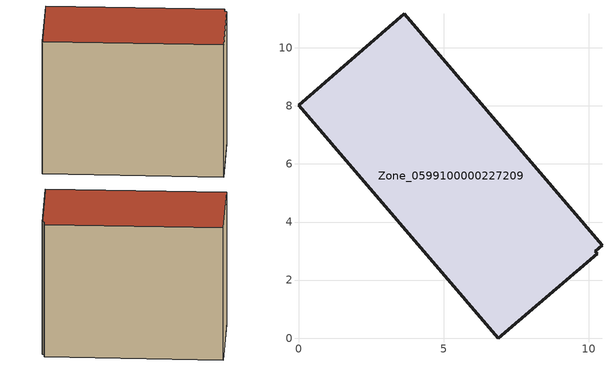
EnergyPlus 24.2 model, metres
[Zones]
Zone_0599100000227209
 floor ground (C_G): 6.88,0 0,8.03 3.65,11.17 10.45,3.2 10.21,3 10.28,2.92 z0.17
 wall outside (C_F): 0,8.03 6.88,0 10.28,2.92 10.21,3 10.45,3.2 3.65,11.17 0,8.03 z0.17:8.73
 roof outside (C_R): 10.45,3.2 3.65,11.17 0,8.03 6.88,0 10.28,2.92 10.21,3 z8.73
[BUILDING]
Pand.0599100000227209: North Axis=0; Terrain=City; Loads Convergence Tolerance Value=0.04; Temperature Convergence Tolerance Value=0.4; Solar Distribution=FullExterior; Maximum Number of Warmup Days=25; Minimum Number of Warmup Days=1
[Site:Location]
Rotterdam.The.Hague.AP_ZH_NLD Design_Conditions: Latitude=51.96; Longitude=4.45; Time Zone=1; Elevation=-4.5
[SITE:GROUNDTEMPERATURE:BUILDINGSURFACE]
18, 18, 18, 18, 18, 18, 18, 18, 18, 18, 18, 18
[MATERIAL] Thermal Absorptance=0.9; Solar Absorptance=0.7; Visible Absorptance=0.7
Name | Roughness | Thickness | Conductivity | Density | Specific Heat
G.TI.1975-1991 | MediumSmooth | 0.15 | 0.288461 | 540 | 1210
F.TI.1975-1991 | Rough | 0.3 | 0.230769 | 1920 | 840
R.TI.1975-1991 | MediumRough | 0.2 | 0.153846 | 1500 | 1000
[CONSTRUCTION]
C_G: G.TI.1975-1991
C_F: F.TI.1975-1991
C_R: R.TI.1975-1991
[ZONE]
Zone_0599100000227209: Type=1; Multiplier=1; Ceiling Height=Autocalculate; Volume=Autocalculate; Floor Area=autocalculate; Part of Total Floor Area=Yes
[ZONEINFILTRATION:DESIGNFLOWRATE]
Infil_Zone_0599100000227209: Zone or ZoneList or Space or SpaceList=Zone_0599100000227209; Schedule=AlwaysOn; Design Flow Rate Calculation Method=Flow/Area; Flow Rate per Floor Area=0.003; Constant Term Coefficient=1; Temperature Term Coefficient=0; Velocity Term Coefficient=0; Velocity Squared Term Coefficient=0
[HVACTEMPLATE:ZONE:IDEALLOADSAIRSYSTEM]
Zone_0599100000227209: Maximum Heating Supply Air Temperature=50; Minimum Cooling Supply Air Temperature=13; Maximum Heating Supply Air Humidity Ratio=0.0156; Minimum Cooling Supply Air Humidity Ratio=0.0077; Heating Limit=NoLimit; Cooling Limit=NoLimit; Dehumidification Control Type=ConstantSensibleHeatRatio; Cooling Sensible Heat Ratio=0.7; Dehumidification Setpoint=60; Humidification Control Type=None; Humidification Setpoint=30; Outdoor Air Method=None; Outdoor Air Flow Rate per Person=0.00944; Outdoor Air Flow Rate per Zone Floor Area=0; Outdoor Air Flow Rate per Zone=0; Demand Controlled Ventilation Type=None; Outdoor Air Economizer Type=NoEconomizer; Heat Recovery Type=None; Sensible Heat Recovery Effectiveness=0.7; Latent Heat Recovery Effectiveness=0.65
[ZONECONTROL:THERMOSTAT]
ThermostatControl_Zone_0599100000227209: Zone or ZoneList=Zone_0599100000227209; Control Type Schedule=DualSetpointControlType; Control 1=Thermostat_Zone_0599100000227209; Temperature Difference Between Cutout And Setpoint=0
[THERMOSTATSETPOINT:DUALSETPOINT]
Thermostat_Zone_0599100000227209: Heating Setpoint Temperature Schedule=HeatingSetpoint_Zone_0599100000227209; Cooling Setpoint Temperature Schedule=CoolingSetpoint_Zone_0599100000227209
[SCHEDULE:COMPACT]
HeatingSetpoint_Zone_0599100000227209: Through: 12/31, For: AllDays, Until: 24:00, 21
CoolingSetpoint_Zone_0599100000227209: Through: 12/31, For: AllDays, Until: 24:00, 24
DualSetpointControlType: Through: 12/31, For: AllDays, Until: 24:00, 4
AlwaysOn: Through: 12/31, For: AllDays, Until: 24:00, 1
